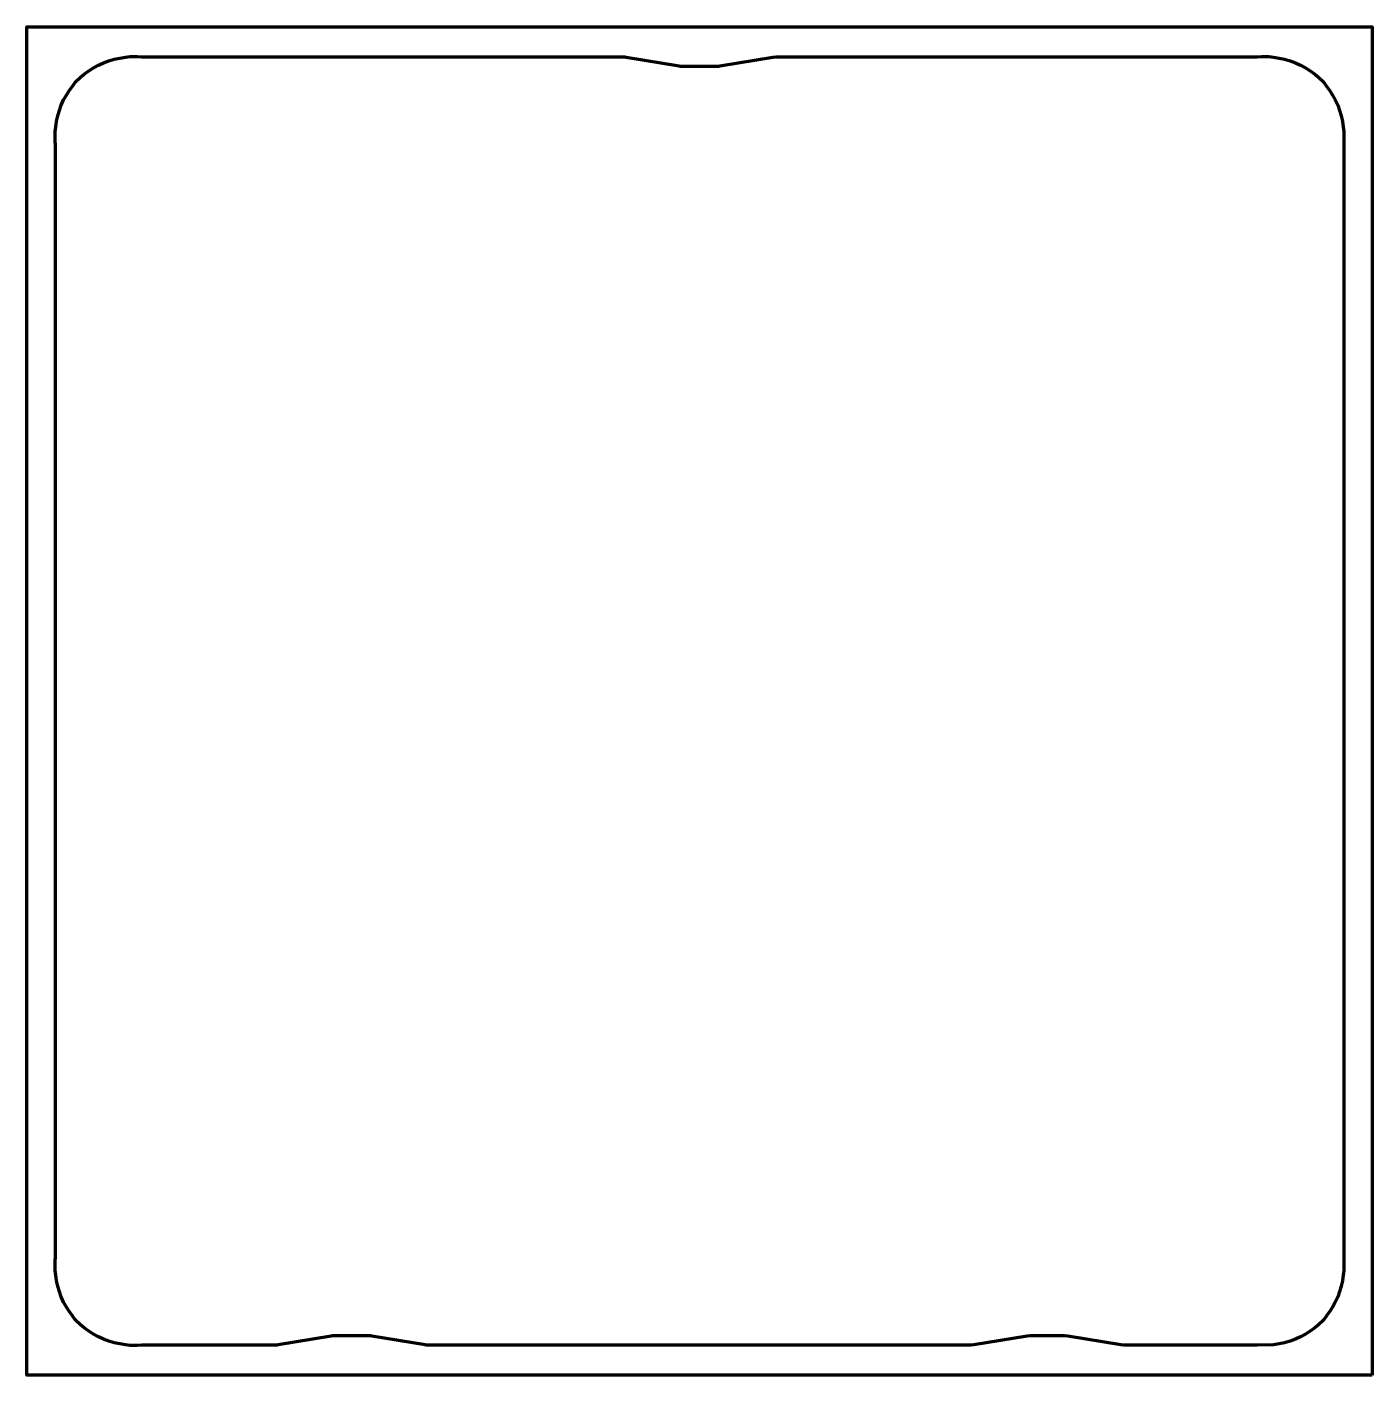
# Model space of a CAD drawing. Header units: millimetres. Extents: x -122 to 333, y -79 to 377.
import ezdxf

# ---------------------------------------------------------------- set-up
doc = ezdxf.new("R2010")
doc.units = ezdxf.units.MM
doc.header["$MEASUREMENT"] = 0
doc.layers.get('0').update_dxf_attribs({"lineweight": 0})
doc.layers.add('Safety', color=7, linetype='Continuous', lineweight=0)

msp = doc.modelspace()

# ---------------------------------------------------------------- linework, layer by layer
at = {"color": 240, "lineweight": 106, "true_color": 0xed2224}
msp.add_lwpolyline([(293.85, -69.38), (248.71, -69.38), (247.66, -69.29), (229.69, -66.29), (228.64, -66.2), (216.98, -66.2), (215.93, -66.29), (197.97, -69.29), (196.92, -69.38), (13.34, -69.38), (13.21, -69.38), (13.08, -69.37), (12.95, -69.37), (12.81, -69.36), (12.68, -69.35), (12.55, -69.33), (12.42, -69.31), (12.29, -69.29), (-5.67, -66.29), (-5.8, -66.27), (-5.93, -66.25), (-6.07, -66.24), (-6.2, -66.22), (-6.33, -66.21), (-6.46, -66.21), (-6.59, -66.2), (-6.72, -66.2), (-18.39, -66.2), (-18.52, -66.2), (-18.65, -66.21), (-18.78, -66.21), (-18.92, -66.22), (-19.05, -66.24), (-19.18, -66.25), (-19.31, -66.27), (-19.44, -66.29), (-37.4, -69.29), (-37.53, -69.31), (-37.66, -69.33), (-37.79, -69.35), (-37.93, -69.36), (-38.06, -69.37), (-38.19, -69.37), (-38.32, -69.38), (-38.45, -69.38), (-83.59, -69.38), (-83.6, -69.39), (-85.14, -69.47), (-86.42, -69.47), (-86.96, -69.47), (-87.51, -69.45), (-89.06, -69.25), (-89.06, -69.23), (-90.95, -68.97), (-92.82, -68.56), (-94.65, -68.03), (-96.44, -67.36), (-98.17, -66.56), (-99.85, -65.65), (-101.45, -64.61), (-102.98, -63.46), (-103.01, -63.48), (-104.27, -62.54), (-105.94, -60.88), (-106.87, -59.62), (-106.85, -59.58), (-108, -58.06), (-109.04, -56.46), (-109.96, -54.78), (-110.75, -53.05), (-111.42, -51.26), (-111.95, -49.42), (-112.36, -47.56), (-112.63, -45.67), (-112.64, -45.66), (-112.84, -44.11), (-112.86, -43.57), (-112.86, -43.03), (-112.86, -41.75), (-112.79, -40.21), (-112.77, -40.2), (-112.77, 337.24), (-112.79, 337.24), (-112.86, 338.79), (-112.86, 340.06), (-112.86, 340.61), (-112.84, 341.15), (-112.64, 342.7), (-112.63, 342.71), (-112.36, 344.6), (-111.95, 346.46), (-111.42, 348.3), (-110.75, 350.08), (-109.96, 351.82), (-109.04, 353.49), (-108, 355.1), (-106.85, 356.62), (-106.87, 356.65), (-105.94, 357.91), (-104.27, 359.58), (-103.01, 360.52), (-102.98, 360.5), (-101.45, 361.65), (-99.85, 362.68), (-98.17, 363.6), (-96.44, 364.4), (-94.65, 365.07), (-92.82, 365.6), (-90.95, 366.01), (-89.06, 366.27), (-89.06, 366.29), (-87.51, 366.49), (-86.96, 366.51), (-86.42, 366.51), (-85.14, 366.51), (-83.6, 366.43), (-83.59, 366.42), (79.23, 366.42), (79.36, 366.42), (79.49, 366.41), (79.63, 366.41), (79.76, 366.4), (79.89, 366.39), (80.02, 366.37), (80.15, 366.35), (80.28, 366.33), (98.25, 363.33), (98.38, 363.31), (98.51, 363.29), (98.64, 363.27), (98.77, 363.26), (98.9, 363.25), (99.03, 363.25), (99.16, 363.24), (99.3, 363.24), (110.96, 363.24), (111.09, 363.24), (111.22, 363.25), (111.36, 363.25), (111.49, 363.26), (111.62, 363.27), (111.75, 363.29), (111.88, 363.31), (112.01, 363.33), (129.97, 366.33), (131.02, 366.42), (293.85, 366.42), (293.85, 366.43), (295.4, 366.51), (296.67, 366.51), (297.22, 366.51), (297.76, 366.49), (299.31, 366.29), (299.32, 366.27), (301.21, 366.01), (303.07, 365.6), (304.9, 365.07), (306.69, 364.4), (308.43, 363.6), (310.1, 362.68), (311.71, 361.65), (313.23, 360.5), (313.26, 360.52), (314.52, 359.58), (316.19, 357.91), (317.12, 356.65), (317.11, 356.62), (318.26, 355.1), (319.29, 353.49), (320.21, 351.82), (321.01, 350.08), (321.67, 348.3), (322.21, 346.46), (322.61, 344.6), (322.88, 342.71), (322.9, 342.7), (323.1, 341.15), (323.12, 340.06), (323.12, 338.79), (323.04, 337.24), (323.03, 337.24), (323.03, -40.2), (323.04, -40.21), (323.12, -41.75), (323.12, -43.03), (323.1, -44.11), (322.9, -45.66), (322.88, -45.67), (322.61, -47.56), (322.21, -49.42), (321.67, -51.26), (321.01, -53.05), (320.21, -54.78), (319.29, -56.46), (318.26, -58.06), (317.11, -59.58), (317.12, -59.62), (316.19, -60.88), (314.52, -62.54), (313.26, -63.48), (313.23, -63.46), (311.71, -64.61), (310.1, -65.65), (308.43, -66.56), (306.69, -67.36), (304.9, -68.03), (303.07, -68.56), (301.21, -68.97), (299.32, -69.23)], close=True, dxfattribs=at)
at = {"layer": 'Safety', "color": 240, "lineweight": 106, "true_color": 0xed2224}
msp.add_lwpolyline([(332.63, -79.47), (-122.37, -79.47), (-122.37, 376.51), (332.63, 376.51)], close=True, dxfattribs=at)

doc.saveas('drawing.dxf')
